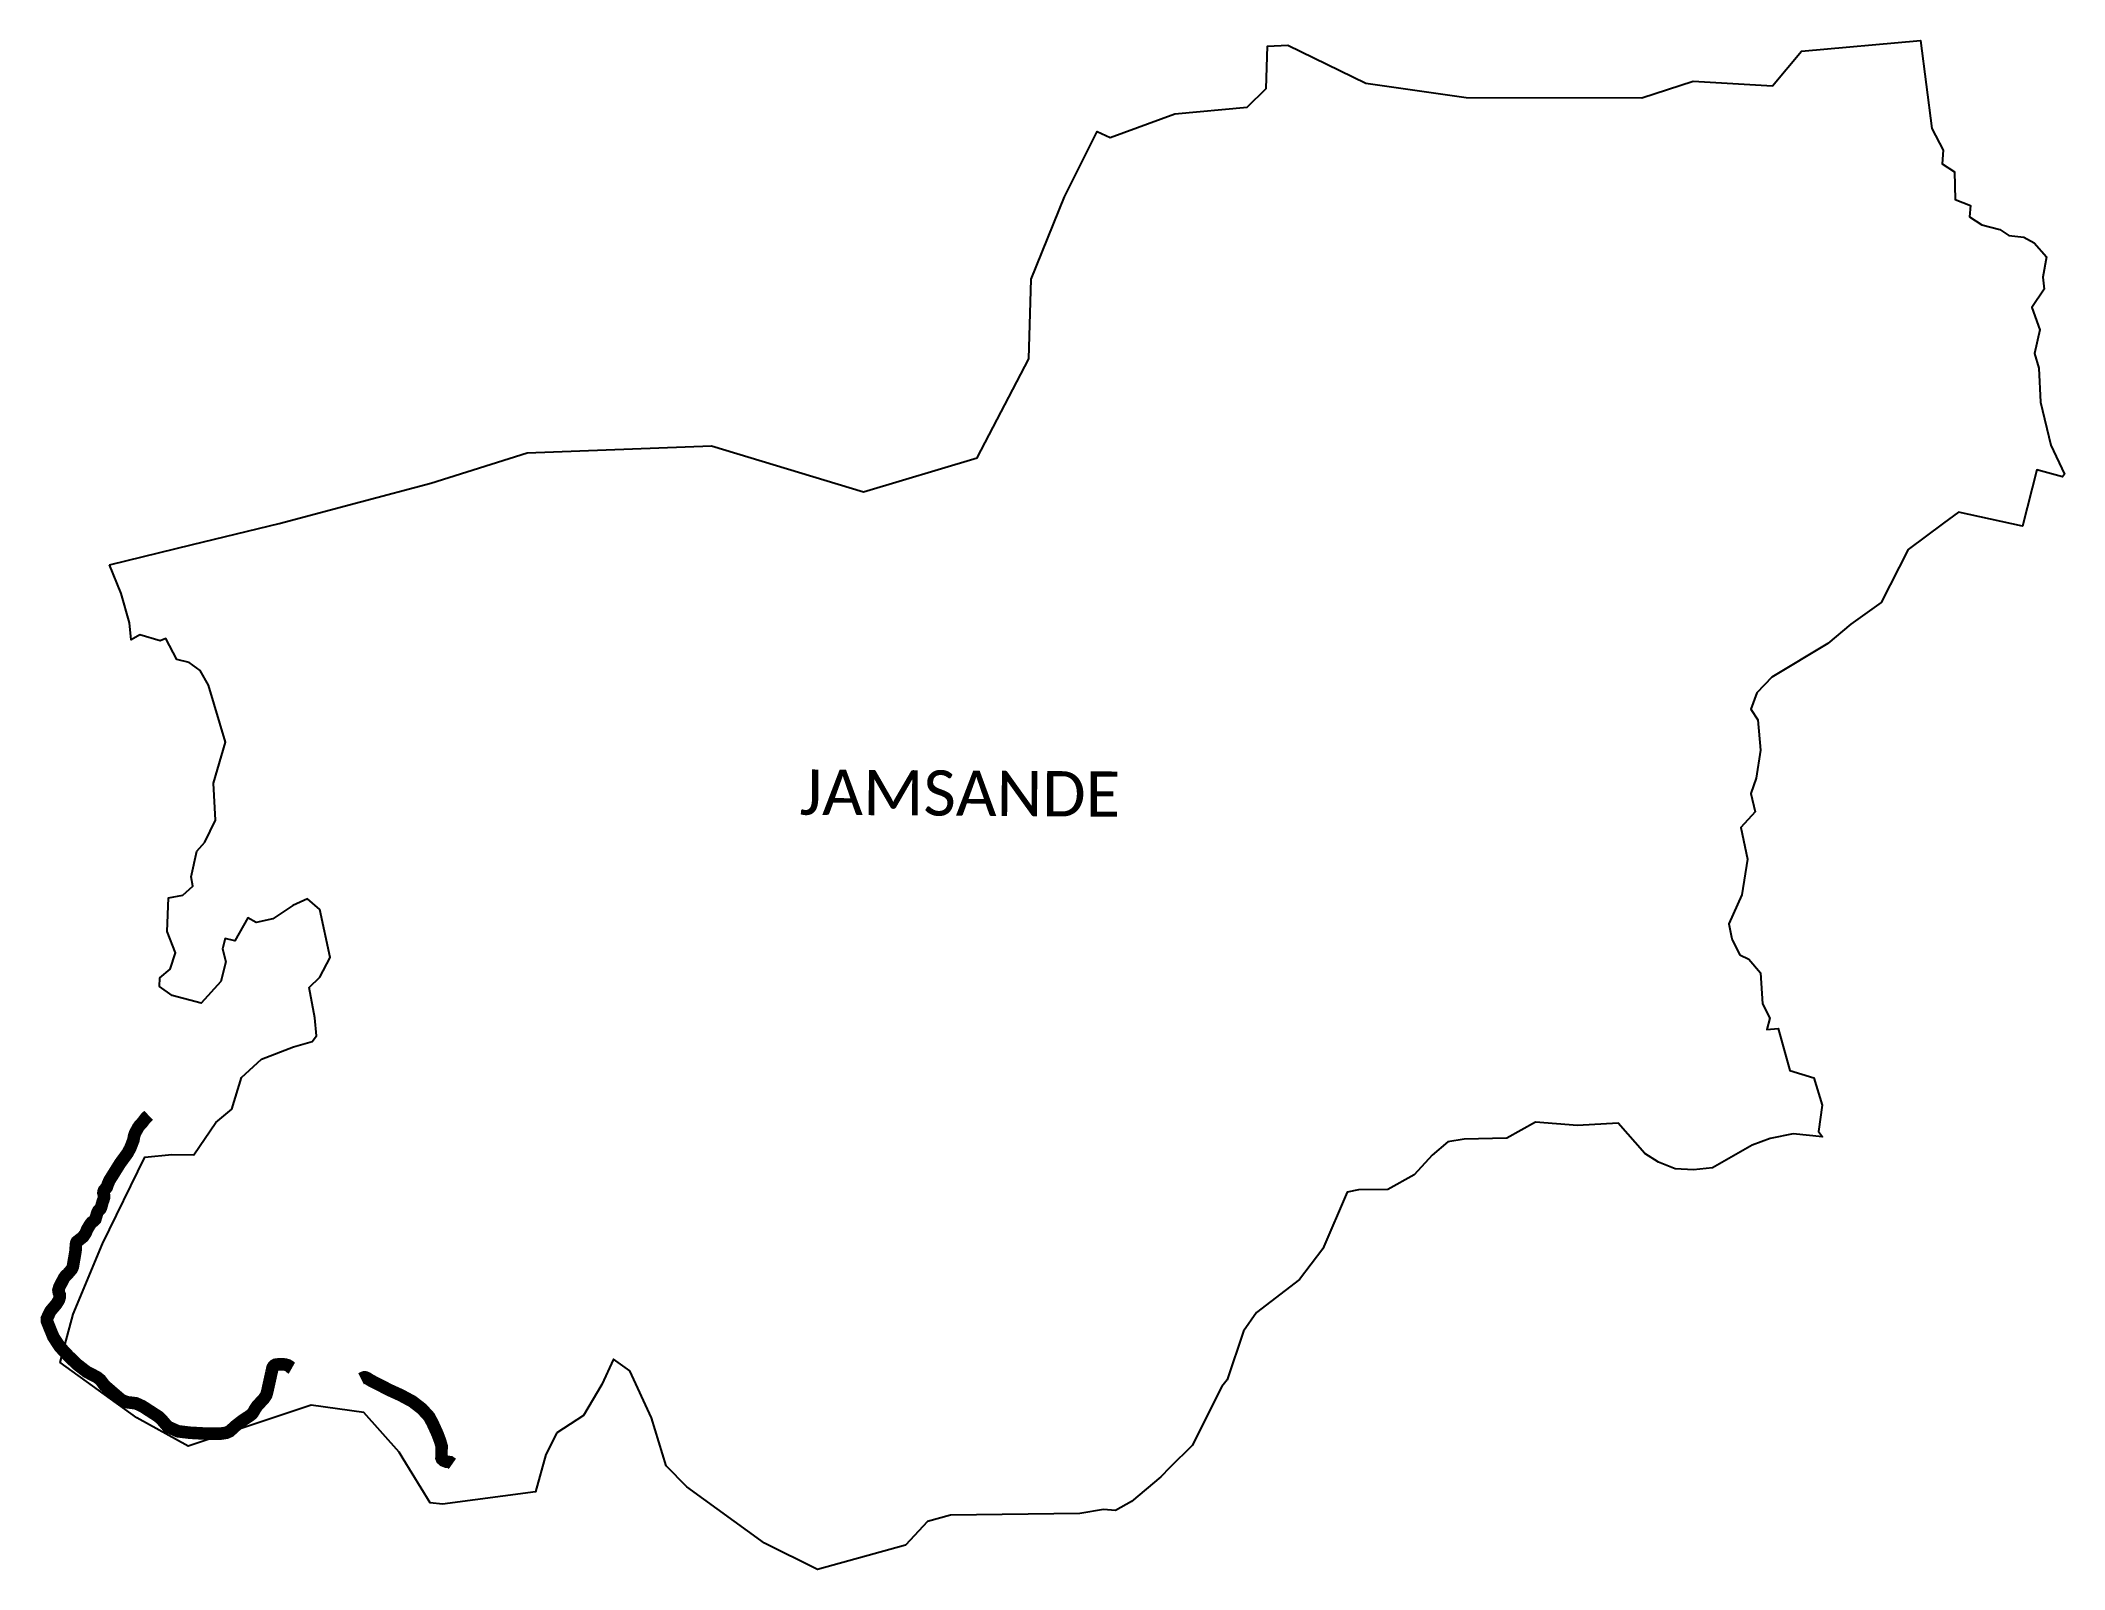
# Model space of a CAD drawing. Header units: metres. Extents: x 325708 to 333768, y 1808927 to 1815015.
import ezdxf

# ---------------------------------------------------------------- set-up
doc = ezdxf.new("R2010")
doc.units = ezdxf.units.M
doc.layers.add('NATURALLY PROTECTED', color=3, linetype='Continuous')
doc.layers.add('VILLAGE NAME', color=250, linetype='Continuous')

msp = doc.modelspace()

# ---------------------------------------------------------------- linework, layer by layer
at = {"color": 3}
msp.add_lwpolyline([(325983.1, 1812927.6), (326313.2, 1813007.6), (326657.7, 1813091.4), (326982, 1813177.6), (327263, 1813252.2), (327646.2, 1813372.9), (328380.4, 1813401.2), (328985.4, 1813217.6), (329437.4, 1813352.9), (329644, 1813747.1), (329652.6, 1814064.1), (329786.2, 1814393.1), (329916.2, 1814652.2), (329967.2, 1814628.3), (330225.1, 1814722.8), (330513.4, 1814749.1), (330589.4, 1814823.4), (330594, 1814992.9), (330675.1, 1814996.6), (330986.2, 1814845.3), (331385.9, 1814787.6), (332085.4, 1814787.3), (332289.4, 1814853.3), (332604.8, 1814834.2), (332721.2, 1814972.2), (333195.4, 1815015.1), (333239.7, 1814664.9), (333285.2, 1814578.1), (333281, 1814523.3), (333330.7, 1814492.5), (333332.6, 1814381.5), (333394.3, 1814358.1), (333389.5, 1814312.6), (333439, 1814281.6), (333510.1, 1814262.1), (333547.1, 1814238.8), (333606.4, 1814231.5), (333647.4, 1814208.9), (333696.9, 1814153.5), (333682.4, 1814072.7), (333687.1, 1814024.9), (333637.8, 1813951.6), (333669.6, 1813863.2), (333648.4, 1813769.1), (333666.4, 1813709.8), (333673, 1813574.7), (333713.7, 1813403.2), (333768.3, 1813288.8), (333760.8, 1813277.3), (333658.3, 1813305.8), (333600.8, 1813081.6), (333345.5, 1813137.1), (333286.7, 1813093.4), (333145.6, 1812988.3), (333038.2, 1812777.7), (332917.5, 1812690.8), (332826.3, 1812613.4), (332602.3, 1812480.3), (332543.2, 1812417.1), (332518.7, 1812353), (332547.4, 1812309.5), (332557.1, 1812189.7), (332539.8, 1812077.8), (332519.2, 1812016.2), (332536.3, 1811943.7), (332479.4, 1811880.6), (332506, 1811755.3), (332483.9, 1811613.7), (332432.1, 1811497.5), (332442.2, 1811445), (332444.5, 1811433.3), (332474.8, 1811374.4), (332511.3, 1811356.4), (332557.4, 1811302.9), (332565.1, 1811179.3), (332594.9, 1811122.5), (332583.2, 1811076.7), (332628.1, 1811080.9), (332674.6, 1810914), (332770.1, 1810884.4), (332803.4, 1810776), (332787.9, 1810670.5), (332805, 1810649.5), (332688.1, 1810662.1), (332595.6, 1810643.3), (332524.1, 1810615.7), (332366.5, 1810525.7), (332290.1, 1810518.1), (332217.5, 1810521.9), (332150.8, 1810548.2), (332097.5, 1810583.6), (331990.1, 1810703.9), (331829.4, 1810694.5), (331662.1, 1810708), (331547.7, 1810644.2), (331377.9, 1810640.1), (331312.7, 1810629.6), (331250.4, 1810576.8), (331178, 1810497.7), (331074, 1810439.2), (330956.4, 1810438.1), (330912.1, 1810428.6), (330814.9, 1810202.9), (330722, 1810081.8), (330550.7, 1809949.5), (330499.1, 1809875.9), (330433.1, 1809681.9), (330412.3, 1809655.5), (330294.3, 1809420.5), (330205.8, 1809332.5), (330169.1, 1809296), (330052.7, 1809197.3), (329989, 1809161.4), (329940.7, 1809165.1), (329846.8, 1809149.6), (329332.1, 1809142.8), (329240.1, 1809117.3), (329152.7, 1809022.9), (328801.9, 1808926.6), (328591.1, 1809031.7), (328282.3, 1809255.5), (328199.2, 1809339.9), (328140.7, 1809530.5), (328054.7, 1809718.3), (327989.6, 1809763.8), (327943.3, 1809663.3), (327870.5, 1809540.1), (327764.7, 1809470.3), (327720.9, 1809385.1), (327679.4, 1809235.6), (327309.3, 1809187.2), (327260.1, 1809192.3), (327152.5, 1809366.8), (327136.8, 1809394), (326994.9, 1809551.7), (326786.2, 1809580.4), (326295.5, 1809417.3), (326091.6, 1809530.7), (325785.8, 1809750.8), (325837.4, 1809943.4), (325955, 1810223.9), (326123.6, 1810568.3), (326231, 1810578.9), (326318.8, 1810578.2), (326405.5, 1810706), (326469.7, 1810759.1), (326507.7, 1810886), (326588.4, 1810958.2), (326716.1, 1811008.2), (326790.1, 1811028.6), (326806.6, 1811052.2), (326800.8, 1811122.8), (326778, 1811244.1), (326819.8, 1811285.5), (326861.4, 1811363.4), (326819.7, 1811554.8), (326771.1, 1811597.3), (326713.4, 1811570.2), (326633.7, 1811517.1), (326567, 1811503.6), (326533.8, 1811521.3), (326482.4, 1811429.7), (326442.7, 1811439.8), (326432.5, 1811398.4), (326445.7, 1811346.8), (326425.8, 1811267.4), (326347.4, 1811182.4), (326231.9, 1811212.2), (326181.7, 1811247.9), (326183.1, 1811282.3), (326224, 1811317.1), (326245.8, 1811382.7), (326212.3, 1811466.7), (326217.9, 1811601), (326274.6, 1811611.9), (326315.1, 1811647.9), (326307.6, 1811684.9), (326330.7, 1811786.5), (326361.8, 1811823.1), (326404.3, 1811909.8), (326396.7, 1812057.2), (326445.2, 1812220.5), (326377.5, 1812448.6), (326344.3, 1812506.8), (326299.7, 1812538.2), (326250.3, 1812549.6), (326207.3, 1812634.3), (326184.3, 1812624.9), (326103.1, 1812648), (326069.5, 1812627.9), (326061.8, 1812696.2), (326029.7, 1812812.5), (325983.1, 1812927.6)], dxfattribs=at)
at = {"layer": 'NATURALLY PROTECTED', "color": 116, "true_color": 0x136734, "const_width": 50, "flags": 128}
for points in [[(326138.4, 1810735.2), (326127.3, 1810724.6), (326112.6, 1810705.5), (326104, 1810696.8), (326097.4, 1810687.7), (326084.4, 1810664.2), (326080.3, 1810651.5), (326077.8, 1810636.5), (326070.2, 1810616.9), (326065.7, 1810605.3), (326054.9, 1810585), (326042.6, 1810568.2), (326025.3, 1810544.6), (326012.4, 1810523.9), (325997.7, 1810500.3), (325988.3, 1810485.4), (325983.3, 1810477.3), (325976.4, 1810462.6), (325973.4, 1810453.6), (325971.7, 1810448.5), (325968.3, 1810444), (325965.2, 1810441.6), (325961.1, 1810436.7), (325958.7, 1810430.5), (325958.3, 1810426.3), (325959.8, 1810420.8), (325961, 1810416.5), (325961, 1810407.9), (325958.5, 1810399.5), (325955.3, 1810391.4), (325954.1, 1810386.8), (325951.7, 1810377.8), (325949, 1810367.5), (325946.1, 1810362.3), (325942.8, 1810359.4), (325938.2, 1810355.3), (325934.2, 1810347.6), (325930.3, 1810334.7), (325926.1, 1810320.6), (325919.7, 1810314.4), (325912.1, 1810308.9), (325907.3, 1810303.6), (325900.8, 1810292.9), (325893.6, 1810281.1), (325887.7, 1810266.1), (325883.9, 1810260.4), (325877.4, 1810251.2), (325868.7, 1810244.3), (325858.6, 1810236.4), (325852.3, 1810231.4), (325850.2, 1810227.1), (325848.9, 1810220.4), (325848.2, 1810207.5), (325847.4, 1810194.4), (325844.8, 1810179.2), (325839, 1810146.1), (325836.6, 1810131.9), (325832.2, 1810122.3), (325827, 1810116.2), (325817.4, 1810104.9), (325807.1, 1810095.1), (325801.2, 1810086.9), (325791.9, 1810068.9), (325782.7, 1810051.1), (325779.3, 1810039.2), (325780.7, 1810029.4), (325784.5, 1810020.4), (325784.9, 1810012.3), (325780.9, 1809999.2), (325771.2, 1809983.6), (325747.7, 1809955.7), (325740, 1809939.9), (325733.2, 1809926), (325734, 1809914.3), (325740.2, 1809899.1), (325758.8, 1809853.2), (325785.1, 1809813.2), (325818.5, 1809777.4), (325852.2, 1809744.5), (325892.7, 1809713.1), (325932.4, 1809692.9), (325946.7, 1809681.5), (325962.7, 1809659.8), (325988.5, 1809637.5), (326031.5, 1809600.5), (326053.1, 1809592.6), (326087.8, 1809588.4), (326113.6, 1809576.8), (326151.2, 1809552.5), (326177.4, 1809535.6), (326191.2, 1809522.4), (326214.7, 1809495.1), (326255.2, 1809477), (326302.6, 1809471.2), (326369, 1809467.5), (326423.7, 1809467.3), (326448.6, 1809471.3), (326461.9, 1809477.3), (326482.1, 1809496.4), (326512.4, 1809520), (326536, 1809535.3), (326543.2, 1809540.3), (326550.7, 1809546.5), (326555, 1809552.4), (326560.9, 1809563.1), (326569.3, 1809576.2), (326579.2, 1809587), (326589.2, 1809598), (326598.6, 1809608.3), (326607, 1809621), (326610.7, 1809634.2), (326619.4, 1809673.5), (326625, 1809698.8), (326627.4, 1809709.6)], [(326627.4, 1809709.6), (326628.5, 1809714.4), (326632.1, 1809730.7), (326635.8, 1809736.5), (326639.5, 1809739.8), (326643.6, 1809742.1), (326652.6, 1809743.2), (326666.7, 1809743.7), (326681.9, 1809743.1), (326692.3, 1809739.9), (326699.2, 1809735.9), (326704.9, 1809730.2), (326708.8, 1809728)], [(326984.5, 1809686.2), (326993, 1809690.4), (326998.5, 1809692.1), (327001.9, 1809691.7), (327010.9, 1809687.5), (327022.6, 1809679.7), (327097.8, 1809641.1), (327143.6, 1809620.2), (327188.8, 1809595.9), (327226.5, 1809566.9), (327255.5, 1809535.1), (327268.9, 1809510.2), (327289.5, 1809464.9), (327300.2, 1809435.8), (327305.2, 1809418.2), (327305, 1809401.1), (327304.7, 1809381.1), (327304.6, 1809371), (327306.4, 1809366.6), (327313.3, 1809360.5), (327323.8, 1809356.1), (327338.7, 1809354.1), (327348.3, 1809347.4)]]:
    msp.add_lwpolyline(points, dxfattribs=at)
at = {"layer": 'NATURALLY PROTECTED', "const_width": 50, "flags": 128}
msp.add_lwpolyline([(326627.4, 1809709.6), (326628.5, 1809714.4), (326632.1, 1809730.7), (326635.8, 1809736.5), (326639.5, 1809739.8), (326643.6, 1809742.1), (326652.6, 1809743.2), (326666.7, 1809743.7), (326681.9, 1809743.1), (326692.3, 1809739.9), (326699.2, 1809735.9), (326704.9, 1809730.2), (326708.8, 1809728)], dxfattribs=at)

# ---------------------------------------------------------------- texts
at = {"layer": 'VILLAGE NAME', "insert": (328732, 1812112.6), "char_height": 180.345, "attachment_point": 1, "rotation": 359.61391}
msp.add_mtext_dynamic_manual_height_columns('{\\fCalibri|b0|i0|c0|p34;JAMSANDE}', width=1779.605, gutter_width=901.7, heights=[0], dxfattribs=at)

doc.saveas('drawing.dxf')
